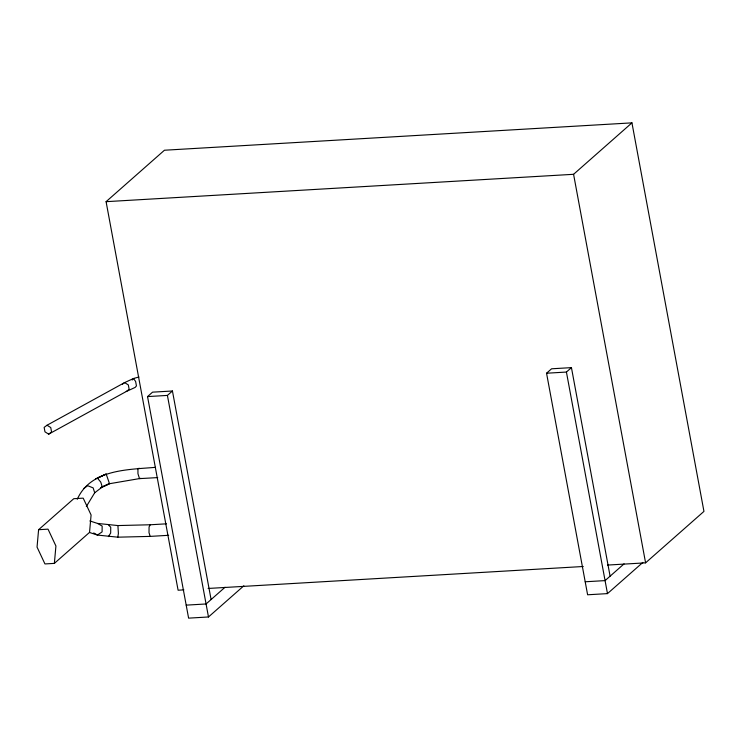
<?xml version="1.0" encoding="UTF-8"?>
<svg xmlns="http://www.w3.org/2000/svg" width="741" height="741" viewBox="0 0 741 741"><rect width="100%" height="100%" fill="white"/><g stroke="black" fill="none" stroke-linecap="round" stroke-linejoin="round"><path stroke-width="1.11" d="M38.597 529.704L37.05 547.099L44.942 563.938L54.371 563.382L89.541 532.381L91.087 514.986L83.196 498.147L73.767 498.702L38.597 529.704L48.026 529.148L55.918 545.997L54.371 563.382M89.717 532.547L97.423 535.058L117.81 537.179L118.384 533.501L117.912 525.564L97.525 523.433L89.818 520.932M166.475 523.822L150.312 524.767L149.071 526.907L149.015 532.714L150.201 536.391L168.679 535.298M77.268 499.258C90.773 469.21 127.526 469.748 155.499 467.339M86.327 506.548L94.7 492.774L102.304 486.994L109.473 483.614L106.167 473.99L95.626 478.899M108.408 536.614L110.678 533.038L110.733 527.222L108.51 524.998M132.185 380.003L133.491 378.503L138.947 376.993M183.87 589.873L178.099 590.216L106.083 201.672L164.446 150.228L631.943 122.858L703.95 511.401L645.587 562.845L607.5 565.068M243.863 585.788L208.48 616.975L188.603 618.142L147.542 396.583L152.563 392.156L172.44 390.998L211.092 599.552M147.542 396.583L167.41 395.416L172.44 390.998M106.083 201.672L573.58 174.302L631.943 122.858M225.051 587.243L206.072 603.971L186.195 605.138M642.873 562.428L607.481 593.615L587.613 594.782L546.552 373.223L551.573 368.796L571.441 367.629L610.093 576.183M546.552 373.223L566.42 372.056L571.441 367.629M624.061 563.873L605.073 580.611L585.205 581.778M47.035 425.232L44.136 427.381L44.969 431.836L48.684 434.152L126.257 391.517L135.14 387.423L136.446 385.922L135.622 381.467L133.491 378.503L124.608 382.597L47.035 425.232L50.749 427.538L51.574 432.003L48.684 434.152M122.441 384.209L124.608 382.597L128.323 384.903L129.156 389.368L126.257 391.517M83.844 488.43L87.716 485.716L93.144 487.893L94.7 492.774M109.27 483.753L100.517 487.828L109.27 483.753L141.022 478.334M105.963 474.12L97.414 478.065L100.757 482.113L102.304 486.994M139.419 468.284L137.919 468.571L137.965 473.749L139.521 478.63L157.722 477.593M208.11 588.456L583.26 566.495M117.912 525.564L150.312 524.767M117.81 537.179L150.201 536.391M97.525 523.433L102.156 526.064L102.101 531.881L97.423 535.058L93.718 532.946M573.58 174.302L645.587 562.845M566.42 372.056L607.481 593.615M167.41 395.416L208.48 616.975"/></g></svg>
